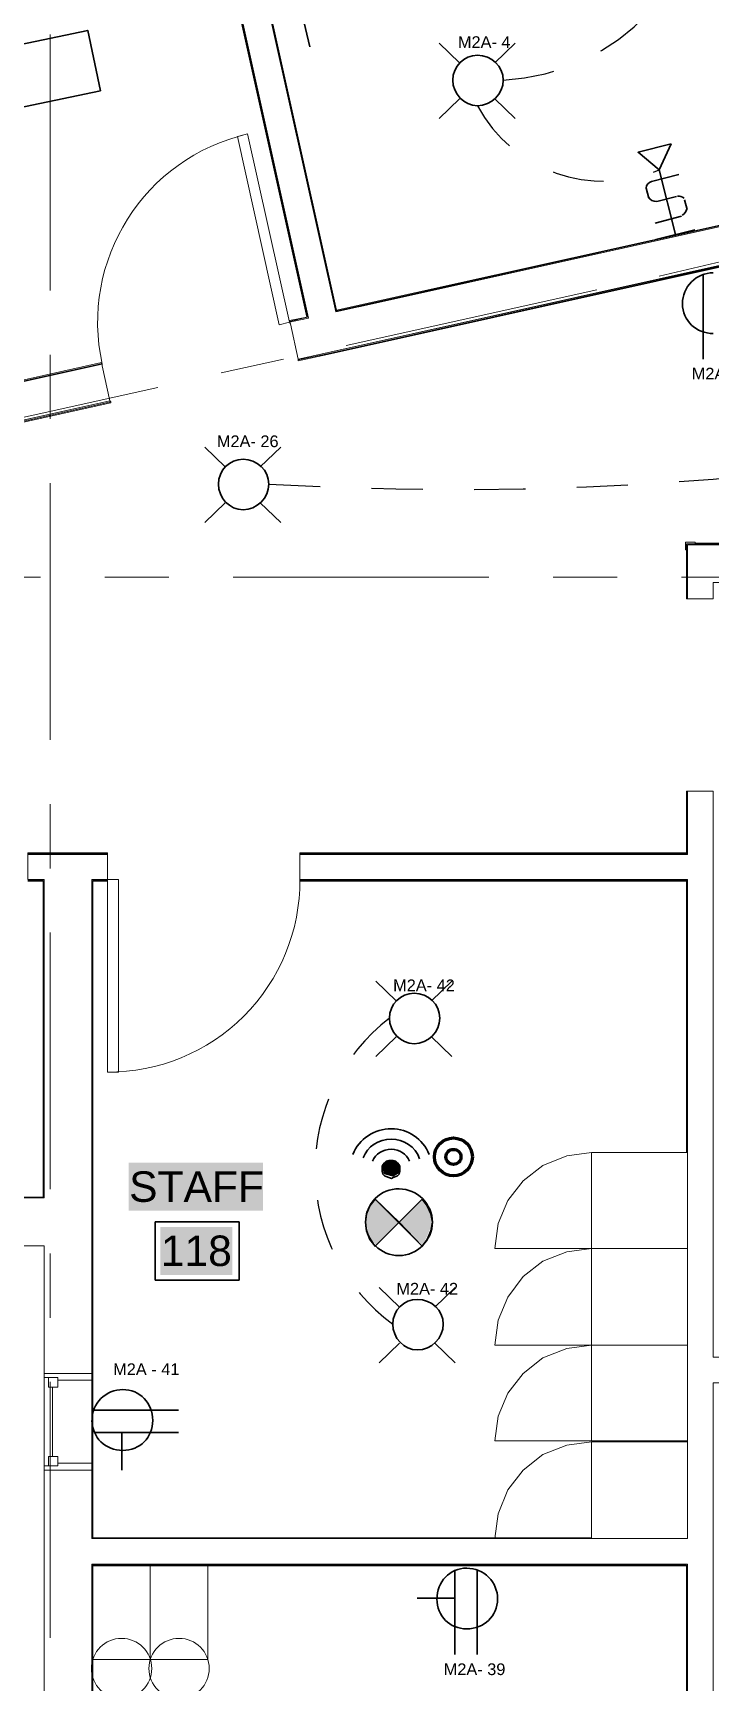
# Model space of a CAD drawing. Header units: millimetres. Extents: x 0.7 to 36.3, y 0.6 to 47.9.
# Drawn here: x 17.298 to 18.617, y 7.082 to 10.293 of the extents above; entities that cross this region are included whole.
import ezdxf

# ---------------------------------------------------------------- set-up
doc = ezdxf.new("R2010")
doc.units = ezdxf.units.MM
doc.header["$LTSCALE"] = 0.007
doc.linetypes.add('HIDDEN', pattern=[9.525, 6.35, -3.175])
doc.layers.add('Dotted', color=1, linetype='HIDDEN', lineweight=30, true_color=0xff0000)
doc.layers.add('PDF2_Geometry', color=7, linetype='Continuous')
doc.layers.add('PDF_Text', color=7, linetype='Continuous')
for name, color, linetype, true_color in [('PDF2_Solid Fills', 7, 'Continuous', 0x7f7f7f), ('PDF_Geometry', 7, 'Continuous', 0x777777), ('PDF_Solid Fills', 7, 'Continuous', 0xffffff)]:
    doc.layers.add(name, color=color, linetype=linetype, true_color=true_color)
doc.styles.add('PDF Arial', font='arial.ttf')

msp = doc.modelspace()

# ---------------------------------------------------------------- hatches: boundary and pattern name
at = {"layer": 'PDF2_Solid Fills', "transparency": 33554559}
for points in [[(18.0108, 7.9789), (17.9675, 8.0222), (17.9642, 8.0222), (17.9475, 7.9955), (17.9458, 7.9789), (17.9542, 7.9439), (17.9658, 7.9339)], [(18.0725, 7.9989), (18.0575, 8.0222), (18.0542, 8.0222), (18.0108, 7.9789), (18.0575, 7.9322), (18.0742, 7.9705)]]:
    msp.add_hatch(color=256, dxfattribs=at).paths.add_polyline_path(points)
at = {"layer": 'PDF_Solid Fills', "transparency": 33554559}
msp.add_hatch(color=7, dxfattribs=at).paths.add_polyline_path([(18.0127, 8.0893), (18.0044, 8.0977), (17.986, 8.0977), (17.9777, 8.0877), (17.981, 8.071), (17.9994, 8.066), (18.011, 8.0727)])

# ---------------------------------------------------------------- linework, layer by layer
at = {"layer": 'Dotted', "color": 0, "linetype": 'Continuous', "lineweight": 5}
for points in [[(17.5263, 7.126), (17.4143, 7.126), (17.4143, 7.308), (17.5263, 7.308)], [(17.6384, 7.126), (17.5263, 7.126), (17.5263, 7.308), (17.6384, 7.308)]]:
    msp.add_lwpolyline(points, close=True, dxfattribs=at)
at = {"layer": 'Dotted', "color": 0, "linetype": 'Continuous', "lineweight": 200}
for radius in [0.0369, 0.0147]:
    msp.add_circle((18.1168, 8.1044), radius, dxfattribs=at)
at = {"layer": 'Dotted', "color": 0, "linetype": 'Continuous', "lineweight": 5}
for centre in [(17.4703, 7.1083), (17.5823, 7.1083)]:
    msp.add_circle(centre, 0.0587, dxfattribs=at)
at = {"layer": 'Dotted', "linetype": 'HIDDEN', "lineweight": 30}
for centre, radius, start, end in [((18.1924, 10.6192), 0.4186, 272.95, 0.4375), ((18.4093, 10.2826), 0.2784, 208.1706, 292.9614), ((18.12, 15.7037), 6.2998, 266.6991, 284.70912), ((18.2206, 8.0792), 0.3736, 127.7032, 233.5515)]:
    msp.add_arc(centre, radius, start, end, dxfattribs=at)
at = {"layer": 'PDF2_Geometry', "lineweight": 35}
for points in [[(17.8371, 10.2662), (17.8201, 10.3376)], [(18.5179, 10.0263), (18.5498, 9.9003)], [(18.4926, 9.9907), (18.4975, 9.9713)], [(18.503, 10.0036), (18.5563, 10.0171)], [(18.5128, 9.9649), (18.5516, 9.9747)], [(18.5719, 9.9489), (18.567, 9.9683)], [(18.5097, 9.9228), (18.5614, 9.9359)], [(18.511, 9.8905), (18.587, 9.9097)], [(18.6031, 9.6576), (18.6031, 9.8226)], [(18.0558, 7.9305), (17.9642, 8.0222)], [(17.9642, 7.9305), (18.0558, 8.0222)], [(17.581, 7.6114), (17.416, 7.6114)], [(17.581, 7.568), (17.416, 7.568)], [(17.471, 7.4947), (17.471, 7.568)], [(18.1196, 7.1354), (18.1196, 7.3004)], [(18.1629, 7.1354), (18.1629, 7.3004)], [(18.0463, 7.2454), (18.1196, 7.2454)]]:
    msp.add_lwpolyline(points, dxfattribs=at)
for points in [[(17.429, 10.1805), (16.9593, 10.082), (16.9346, 10.1994), (17.4044, 10.298)], [(18.5412, 10.0769), (18.5179, 10.0263), (18.4766, 10.0605)], [(18.0108, 7.9772), (17.9642, 8.0222), (17.9542, 8.0089), (17.9475, 7.9939), (17.9458, 7.9772), (17.9475, 7.9605), (17.9542, 7.9439), (17.9642, 7.9305)], [(18.0108, 7.9772), (18.0558, 7.9305), (18.0658, 7.9439), (18.0725, 7.9605), (18.0758, 7.9772), (18.0725, 7.9939), (18.0658, 8.0089), (18.0558, 8.0222)]]:
    msp.add_lwpolyline(points, close=True, dxfattribs=at)
msp.add_lwpolyline([(18.0758, 7.9772, 0.413494), (18.0108, 8.0422, 0.423077), (17.9458, 7.9772, 0.413494), (18.0108, 7.9122)], format="xyb", dxfattribs=at)
for centre, start, end in [((18.6228, 9.7661), 89.7603, 180.2397), ((17.4724, 7.5916), 89.7603, 180.2397), ((18.1432, 7.2439), 359.7603, 90.2397)]:
    msp.add_arc(centre, 0.0597, start, end, dxfattribs=at)
for points in [[(18.4926, 9.9907), (18.4925, 9.9975), (18.4966, 10.002), (18.503, 10.0036)], [(18.5128, 9.9649), (18.506, 9.9648), (18.5003, 9.9668), (18.4971, 9.9729)], [(18.5532, 9.9751), (18.5581, 9.9763), (18.5621, 9.9739), (18.5662, 9.9715)], [(18.5715, 9.9505), (18.5711, 9.9452), (18.5671, 9.9408), (18.5626, 9.9379)], [(18.6231, 9.7076), (18.5898, 9.7076), (18.5631, 9.7326), (18.5631, 9.7659)], [(18.0758, 7.9772), (18.0758, 7.9422), (18.0458, 7.9122), (18.0108, 7.9122)], [(17.531, 7.5914), (17.531, 7.6247), (17.506, 7.6514), (17.4726, 7.6514)], [(17.4126, 7.5914), (17.4126, 7.558), (17.4393, 7.533), (17.4726, 7.533)], [(17.4726, 7.533), (17.506, 7.533), (17.531, 7.558), (17.531, 7.5914)], [(18.1429, 7.3037), (18.1096, 7.3037), (18.0846, 7.277), (18.0846, 7.2437)], [(18.0846, 7.2437), (18.0846, 7.2104), (18.1096, 7.1854), (18.1429, 7.1854)], [(18.1429, 7.1854), (18.1763, 7.1854), (18.2029, 7.2104), (18.2029, 7.2437)]]:
    msp.add_open_spline(points, degree=3, dxfattribs=at)
at = {"layer": 'PDF_Geometry', "lineweight": 9}
for points in [[(15.2427, 11.8978), (15.766, 9.5429), (15.2444, 11.8978), (15.2444, 11.8962), (17.2526, 12.3428), (17.8309, 9.7396), (17.8326, 9.7396), (17.2526, 12.3445), (17.2543, 12.3462), (17.8343, 9.7379)], [(17.8326, 9.7396), (17.2543, 12.3445)], [(17.8876, 9.7496), (17.3076, 12.3528)], [(17.3093, 12.3528), (17.8876, 9.7513), (17.3093, 12.3528)], [(17.311, 12.3512), (17.8893, 9.7529), (19.4292, 10.0946), (19.4309, 10.0946), (19.4292, 10.0946), (19.4292, 10.1263), (19.4309, 10.1263), (19.4325, 10.1263)], [(17.331, 9.7913), (17.331, 10.2896)], [(19.4875, 10.0279), (17.8776, 9.6696), (17.8143, 9.6563), (17.8143, 9.6579), (17.8759, 9.6713), (19.4859, 10.0296), (19.4859, 10.1263), (19.4875, 10.1263), (19.4875, 10.0413), (19.4875, 10.1263), (19.4892, 10.1263), (19.4892, 10.0413), (19.4925, 10.0263), (19.4742, 10.0213), (19.4742, 10.0229), (17.8776, 9.6679), (17.8143, 9.6546), (17.8143, 9.6563), (17.8776, 9.6696), (19.4742, 10.0246)], [(17.7976, 9.7313), (17.7976, 9.7329), (17.8309, 9.7396), (17.8326, 9.7396), (17.7976, 9.7313), (17.7976, 9.7296), (17.7776, 9.7246), (17.6959, 10.0913), (17.7159, 10.0963), (17.7976, 9.7296)], [(17.8876, 9.7513), (19.4309, 10.0946), (17.8876, 9.7513)], [(19.4325, 10.0929), (17.9326, 9.7596)], [(18.5176, 9.8196), (18.6392, 9.8479)], [(16.8276, 9.5163), (17.431, 9.6513), (17.431, 9.6496), (17.4326, 9.6496), (17.4326, 9.6479), (15.821, 9.2913), (17.4326, 9.6496), (16.8276, 9.5146), (16.826, 9.5196), (16.836, 9.5213), (16.7843, 9.7579), (16.7743, 9.7563), (16.7727, 9.7596), (16.771, 9.7663), (16.6243, 9.7346)], [(17.9076, 9.6846), (18.3959, 9.7929)], [(17.7976, 9.7313), (17.8326, 9.7396), (17.7976, 9.7313)], [(17.331, 9.5413), (17.331, 9.6663)], [(17.6643, 9.6313), (17.7859, 9.6579)], [(17.0543, 9.4946), (17.541, 9.6029)], [(15.8377, 9.218), (17.4476, 9.5763), (17.4493, 9.5746), (15.8394, 9.218), (15.956, 8.693)], [(15.9177, 8.8563), (15.8377, 9.218), (15.8377, 9.2163), (17.4493, 9.5746), (17.4493, 9.5729), (15.841, 9.2163), (15.956, 8.6963), (16.9126, 8.6963), (16.9126, 8.6946), (16.9126, 8.693), (15.9544, 8.693), (15.9544, 8.6946), (16.9126, 8.6946), (15.956, 8.6946), (15.8394, 9.218)], [(17.331, 8.9163), (17.331, 9.4163)], [(18.5709, 9.298), (18.5709, 9.1913), (18.5726, 9.1913), (18.5726, 9.2963), (20.3075, 9.2963), (20.7492, 9.2963), (20.7492, 9.298), (20.7492, 9.2996), (20.3075, 9.2996), (18.5876, 9.2996), (18.5876, 9.3013), (18.5692, 9.3013), (18.5692, 9.2863), (18.5709, 9.2863), (18.5692, 9.2863), (18.5692, 9.3013), (18.5876, 9.3013), (18.5876, 9.298), (18.5709, 9.298), (18.5709, 9.2863), (18.5709, 9.1913), (18.5709, 9.2196)], [(18.5726, 9.298), (20.3075, 9.298), (18.5876, 9.298)], [(16.8126, 9.233), (17.3126, 9.233)], [(17.4376, 9.233), (17.5626, 9.233)], [(17.6876, 9.233), (18.1859, 9.233)], [(18.3109, 9.233), (18.4359, 9.233)], [(18.5609, 9.233), (19.0609, 9.233)], [(18.5709, 9.1913), (18.5709, 9.1913)], [(18.5726, 8.693), (17.8176, 8.693), (17.8176, 8.6946), (17.8176, 8.6963), (18.5709, 8.6963), (18.5709, 8.6946), (18.5709, 8.6963), (18.5709, 8.8163), (18.5726, 8.8163), (18.5726, 8.7346)], [(18.5709, 8.8163), (18.5709, 8.8163)], [(18.5709, 8.6946), (18.5709, 8.8163), (18.5709, 8.6946)], [(17.331, 8.6663), (17.331, 8.7913)], [(17.2876, 8.6946), (17.4426, 8.6946), (17.2876, 8.6946)], [(17.8176, 8.6946), (18.5709, 8.6946), (17.8176, 8.6946)], [(16.8543, 8.0263), (17.3176, 8.0263), (17.3193, 8.0263), (17.3193, 8.6446), (17.3193, 8.0247)], [(17.3193, 8.643), (17.2876, 8.643), (17.3193, 8.643), (17.3193, 8.0263), (17.3176, 8.0263), (17.3176, 8.6413), (17.2876, 8.6413)], [(17.4126, 8.643), (17.4426, 8.643), (17.4126, 8.643), (17.4126, 8.0247), (17.4126, 8.6446), (17.4126, 8.0247), (17.4126, 7.3614)], [(18.3859, 7.363), (17.4143, 7.363), (17.4143, 8.0247), (17.4143, 8.6413), (17.4426, 8.6413), (17.4426, 8.643), (17.4426, 8.6446), (17.4643, 8.6446), (17.4643, 8.2697), (17.4426, 8.2697), (17.4426, 8.6446)], [(18.5709, 8.113), (18.5709, 8.6413), (18.5709, 8.643), (18.5709, 8.6413), (17.8176, 8.6413), (17.8176, 8.643), (17.8176, 8.6446), (18.5726, 8.6446), (18.5726, 8.113)], [(18.5709, 8.113), (18.5709, 8.643), (18.5709, 8.113)], [(17.331, 8.0413), (17.331, 8.5413)], [(18.3859, 7.5514), (18.1976, 7.5514), (18.2043, 7.5997), (18.2226, 7.6447), (18.2526, 7.683), (18.2909, 7.713), (18.3376, 7.7314), (18.3859, 7.738), (18.1976, 7.738), (18.2043, 7.7863), (18.2226, 7.8313), (18.2526, 7.8713), (18.2909, 7.9013), (18.3376, 7.9197), (18.3859, 7.9263), (18.1976, 7.9263), (18.2043, 7.9747), (18.2226, 8.0197), (18.2526, 8.058), (18.2909, 8.088), (18.3376, 8.1063), (18.3859, 8.113)], [(16.8543, 8.0263), (17.3193, 8.0263), (16.8543, 8.0263)], [(18.5726, 7.3614), (17.4126, 7.3614), (17.4126, 8.0247), (17.4126, 7.3997)], [(17.331, 7.7913), (17.331, 7.9163)], [(17.331, 7.168), (17.331, 7.6664)], [(18.3859, 7.3614), (18.1976, 7.3614), (18.2043, 7.4097), (18.2226, 7.4564), (18.2526, 7.4947), (18.2909, 7.5247), (18.3376, 7.543), (18.3859, 7.5497)], [(18.5709, 7.5514), (18.5709, 7.5497)], [(18.5726, 7.5514), (18.5726, 7.5497)], [(17.4126, 7.3614), (18.3859, 7.3614), (17.4126, 7.3614)], [(18.5726, 7.3614), (18.5726, 7.3614)], [(17.4143, 6.1947), (17.4143, 7.308), (18.5709, 7.308), (18.5709, 7.3097), (17.4126, 7.3097), (17.4126, 7.3114), (18.5726, 7.3114), (18.5726, 6.1931)], [(18.5709, 6.1947), (18.5709, 7.308), (18.5709, 7.3097), (17.4126, 7.3097), (17.4126, 6.1931), (17.4126, 7.3114), (17.4126, 6.1931)], [(18.5709, 6.1931), (18.5709, 7.3097), (18.5709, 6.1931)]]:
    msp.add_lwpolyline(points, dxfattribs=at)
at = {"layer": 'PDF_Geometry', "lineweight": 18}
for points in [[(17.3076, 12.3528), (17.8876, 9.7496), (19.4325, 10.0929), (19.4325, 10.1263), (19.4859, 10.1263), (19.4859, 10.1013), (19.4859, 10.0296), (19.4325, 10.0163), (17.8759, 9.6713), (17.8143, 9.6579), (17.7993, 9.7263), (17.7976, 9.7296), (17.8343, 9.7379), (17.2543, 12.3462)], [(20.3142, 6.0998), (20.0359, 6.0998), (20.0359, 6.1931), (20.2375, 6.1931), (20.2375, 7.6647), (19.0326, 7.6647), (19.0326, 7.7147), (20.2375, 7.7147), (20.2375, 9.223), (18.6226, 9.223), (18.6226, 9.1913), (18.5726, 9.1913), (18.5726, 9.2663), (18.5726, 9.2963), (18.6226, 9.2963), (20.3075, 9.2963), (20.7492, 9.2963), (20.7492, 9.2663), (20.7492, 9.223), (20.5625, 9.223)], [(18.6226, 6.1931), (18.6226, 7.3364), (18.6226, 7.6647), (18.6576, 7.6647), (18.6576, 7.7147), (18.6226, 7.7147), (18.6226, 8.668), (18.6226, 8.8163), (18.5726, 8.8163), (18.5726, 8.693), (17.8176, 8.693), (17.8176, 8.6446), (18.5726, 8.6446), (18.5726, 7.3614), (17.4126, 7.3614), (17.4126, 7.4947), (17.3193, 7.4947), (17.3193, 6.9047)], [(16.8543, 8.0247), (17.3193, 8.0247), (17.3193, 8.6446), (17.2876, 8.6446), (17.2876, 8.693), (17.4426, 8.693), (17.4426, 8.6446), (17.4126, 8.6446), (17.4126, 8.0247), (17.4126, 7.683), (17.3193, 7.683), (17.3193, 7.9313), (16.841, 7.9313), (16.841, 8.0247)], [(17.4126, 6.1931), (17.4126, 7.3114), (18.5726, 7.3114), (18.5726, 6.1931)]]:
    msp.add_lwpolyline(points, dxfattribs=at)
msp.add_lwpolyline([(17.4326, 9.6446), (17.4476, 9.5763), (16.0527, 9.2663), (15.8377, 9.218), (15.8627, 9.103), (15.8377, 9.0963), (15.7727, 9.083), (15.1311, 11.9678), (15.2227, 11.9878), (15.741, 12.1045), (15.761, 12.0145), (15.2427, 11.8978), (15.821, 9.2913), (17.4326, 9.6479)], close=True, dxfattribs=at)
at = {"layer": 'PDF_Geometry', "lineweight": 35}
for points in [[(18.0889, 10.2729), (18.1289, 10.2345)], [(18.2373, 10.2729), (18.1973, 10.2345)], [(18.0889, 10.1262), (18.1289, 10.1645)], [(18.2373, 10.1262), (18.1973, 10.1645)], [(17.6322, 9.4861), (17.6722, 9.4478)], [(17.7806, 9.4861), (17.7406, 9.4478)], [(17.6322, 9.3394), (17.6722, 9.3778)], [(17.7806, 9.3394), (17.7406, 9.3778)], [(17.9655, 8.4464), (18.0055, 8.4081)], [(18.1138, 8.4464), (18.0738, 8.4081)], [(17.9655, 8.2998), (18.0055, 8.3381)], [(18.1138, 8.2998), (18.0738, 8.3381)], [(17.972, 7.8504), (18.012, 7.812)], [(18.1203, 7.8504), (18.0803, 7.812)], [(17.972, 7.7037), (18.012, 7.742)], [(18.1203, 7.7037), (18.0803, 7.742)]]:
    msp.add_lwpolyline(points, dxfattribs=at)
at = {"layer": 'PDF_Geometry', "lineweight": 9}
for points in [[(17.8893, 9.7529), (17.8876, 9.7513)], [(17.4426, 8.6946), (17.4426, 8.693), (17.2876, 8.693), (17.2876, 8.6946), (17.2876, 8.6963), (17.4426, 8.6963)], [(17.8176, 8.643), (18.5709, 8.643)], [(18.5726, 7.9263), (18.5726, 8.113), (18.3859, 8.113), (18.3859, 7.9263)], [(18.5726, 7.738), (18.5726, 7.9263), (18.3859, 7.9263), (18.3859, 7.738)], [(18.5726, 7.5514), (18.5726, 7.738), (18.3859, 7.738), (18.3859, 7.5514)], [(17.4126, 7.4947), (17.3193, 7.4947), (17.3193, 7.683), (17.4126, 7.683)], [(18.5726, 7.3614), (18.5726, 7.5497), (18.3859, 7.5497), (18.3859, 7.3614)], [(18.5709, 7.5497), (18.5709, 7.5514)]]:
    msp.add_lwpolyline(points, close=True, dxfattribs=at)
at = {"layer": 'PDF_Geometry', "lineweight": 35}
msp.add_lwpolyline([(17.9777, 8.081), (17.9777, 8.076), (17.9794, 8.071), (17.9827, 8.0677), (17.986, 8.066), (17.991, 8.0643), (17.996, 8.0627), (17.9994, 8.0643), (18.0044, 8.066), (18.0077, 8.0677), (18.011, 8.071), (18.0127, 8.076), (18.0127, 8.081), (18.0127, 8.086), (18.011, 8.0893), (18.0077, 8.0927), (18.0044, 8.096), (17.9994, 8.0977), (17.996, 8.0977), (17.991, 8.0977), (17.986, 8.096), (17.9827, 8.0927), (17.9794, 8.0893), (17.9777, 8.086)], close=True, dxfattribs=at)
at = {"layer": 'PDF_Geometry', "color": 7, "lineweight": 35}
msp.add_lwpolyline([(17.536, 7.978), (17.6993, 7.978), (17.6993, 7.8647), (17.536, 7.8647)], close=True, dxfattribs=at)
at = {"layer": 'PDF_Geometry', "lineweight": 13}
for points in [[(17.3193, 7.683), (17.3193, 7.6747), (17.346, 7.6747), (17.346, 7.6697), (17.4126, 7.6697), (17.4126, 7.683)], [(17.336, 7.5214), (17.336, 7.6564)], [(17.3193, 7.4947), (17.3193, 7.503), (17.346, 7.503), (17.346, 7.508), (17.4126, 7.508), (17.4126, 7.4947)]]:
    msp.add_lwpolyline(points, dxfattribs=at)
for points in [[(17.3276, 7.6564), (17.346, 7.6564), (17.346, 7.6747), (17.3276, 7.6747)], [(17.3276, 7.5214), (17.346, 7.5214), (17.346, 7.503), (17.3276, 7.503)]]:
    msp.add_lwpolyline(points, close=True, dxfattribs=at)
at = {"layer": 'PDF_Geometry', "lineweight": 35}
for centre, radius, start, end in [((18.164, 10.2012), 0.0484, 90.0411, 179.9589), ((17.7073, 9.4144), 0.0484, 90.0411, 179.9589), ((18.0405, 8.3747), 0.0484, 90.0411, 179.9589), ((17.9955, 8.0797), 0.0796, 21.8256, 89.6006), ((18.047, 7.7787), 0.0484, 90.0411, 179.9589)]:
    msp.add_arc(centre, radius, start, end, dxfattribs=at)
at = {"layer": 'PDF_Geometry', "lineweight": 9}
for centre, radius, start, end in [((17.7999, 9.7295), 0.3762, 102.8969, 192.5197), ((17.4456, 8.6417), 0.372, 269.546, 0.454)]:
    msp.add_arc(centre, radius, start, end, dxfattribs=at)
at = {"layer": 'PDF_Geometry', "lineweight": 35}
for points in [[(18.1639, 10.2495), (18.1906, 10.2495), (18.2139, 10.2279), (18.2139, 10.2012)], [(18.1639, 10.1512), (18.1373, 10.1512), (18.1156, 10.1745), (18.1156, 10.2012)], [(18.2139, 10.2012), (18.2139, 10.1745), (18.1906, 10.1512), (18.1639, 10.1512)], [(17.7072, 9.4628), (17.7339, 9.4628), (17.7572, 9.4411), (17.7572, 9.4144)], [(17.7072, 9.3644), (17.6806, 9.3644), (17.6589, 9.3878), (17.6589, 9.4144)], [(17.7572, 9.4144), (17.7572, 9.3878), (17.7339, 9.3644), (17.7072, 9.3644)], [(18.0405, 8.4231), (18.0671, 8.4231), (18.0904, 8.4014), (18.0904, 8.3748)], [(18.0405, 8.3248), (18.0138, 8.3248), (17.9921, 8.3481), (17.9921, 8.3748)], [(18.0904, 8.3748), (18.0904, 8.3481), (18.0671, 8.3248), (18.0405, 8.3248)], [(17.921, 8.1093), (17.9327, 8.1393), (17.9627, 8.1593), (17.996, 8.1593)], [(17.941, 8.1027), (17.9494, 8.1243), (17.971, 8.1393), (17.996, 8.1393)], [(17.996, 8.1393), (18.0194, 8.1393), (18.0427, 8.1243), (18.051, 8.101)], [(17.9594, 8.096), (17.9644, 8.111), (17.9794, 8.1193), (17.996, 8.1193)], [(17.996, 8.1193), (18.011, 8.1193), (18.026, 8.111), (18.031, 8.096)], [(18.047, 7.827), (18.0736, 7.827), (18.097, 7.8054), (18.097, 7.7787)], [(18.047, 7.7287), (18.0203, 7.7287), (17.9986, 7.752), (17.9986, 7.7787)], [(18.097, 7.7787), (18.097, 7.752), (18.0736, 7.7287), (18.047, 7.7287)]]:
    msp.add_open_spline(points, degree=3, dxfattribs=at)
at = {"layer": 'PDF_Solid Fills', "lineweight": 35, "transparency": 33554559}
for points in [[(17.4843, 7.9997), (17.7459, 7.9997), (17.4843, 8.093), (17.7459, 8.093)], [(17.546, 7.8747), (17.6859, 7.8747), (17.546, 7.968), (17.6859, 7.968)]]:
    msp.add_solid(points, dxfattribs=at)

# ---------------------------------------------------------------- texts
at = {"layer": 'PDF_Text', "attachment_point": 4, "style": 'PDF Arial'}
for s, insert, char_height in [('M2A- 4', (18.1256, 10.2751), 0.02276), ('M2A- 25', (18.5811, 9.6295), 0.02276), ('M2A- 26', (17.656, 9.4977), 0.02276), ('M2A- 42', (17.9994, 8.4385), 0.02276), ('STAFF', (17.485, 8.0462), 0.05939), ('118', (17.5467, 7.9212), 0.05939), ('M2A- 42', (18.0057, 7.8478), 0.02276), ('M2A - 41', (17.4539, 7.691), 0.02276), ('M2A- 39', (18.0979, 7.1067), 0.02276)]:
    msp.add_mtext(s, dxfattribs=dict(at, insert=insert, char_height=char_height))

doc.saveas('drawing.dxf')
